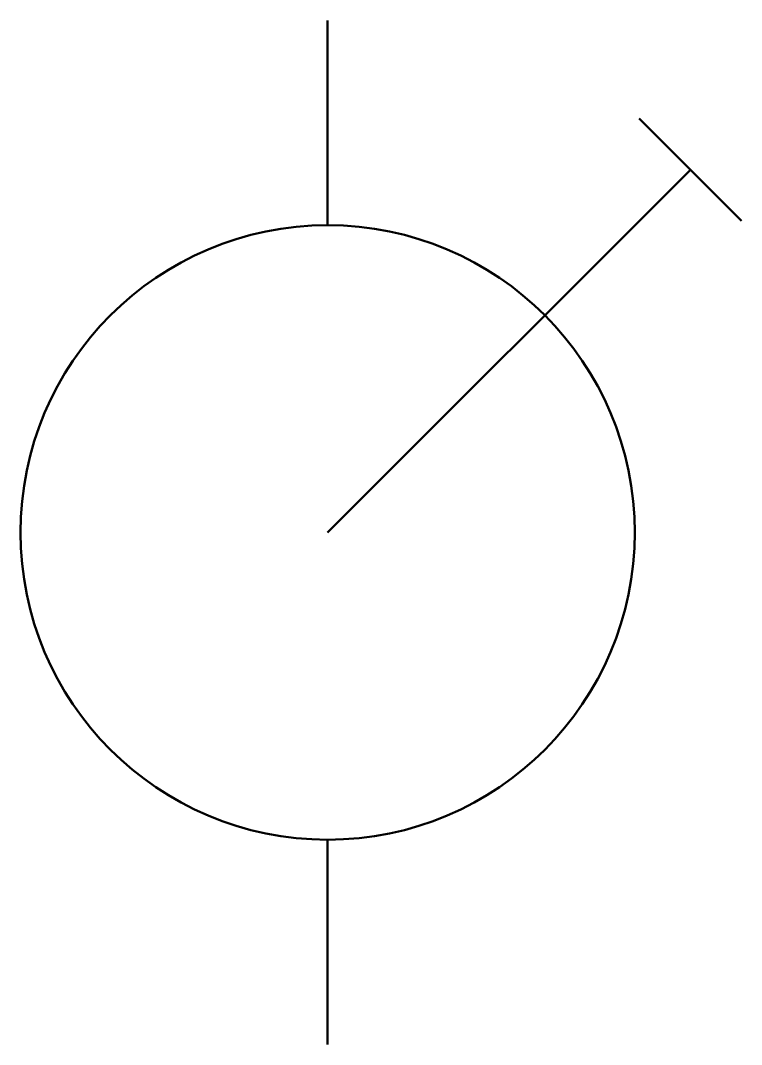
# Model space of a CAD drawing. Header units: millimetres. Extents: x -38.5 to -24.4, y -245.4 to -225.4.
import ezdxf

# ---------------------------------------------------------------- set-up
doc = ezdxf.new("R2010")
doc.units = ezdxf.units.MM
doc.linetypes.add('K5LT_BASIC', pattern=[0])

msp = doc.modelspace()

# ---------------------------------------------------------------- linework, layer by layer
at = {"color": 1, "linetype": 'K5LT_BASIC', "lineweight": 50}
for p, q in [((-32.466, -225.422), (-32.466, -229.422)), ((-26.38, -227.337), (-24.38, -229.337)), ((-32.466, -235.422), (-25.38, -228.337)), ((-32.466, -245.422), (-32.466, -241.422))]:
    msp.add_line(p, q, dxfattribs=at)
for start, end in [(0, 180), (180, 0)]:
    msp.add_arc((-32.466, -235.422), 6, start, end, dxfattribs=at)

doc.saveas('drawing.dxf')
